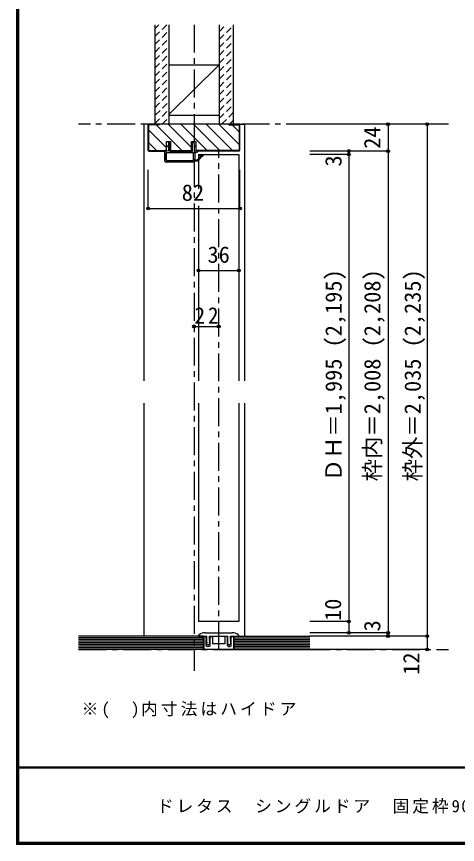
# Model space of a CAD drawing. Units: millimetres at full size, sheet at 1:5; details may follow other scales. Extents: x -973 to 977, y -718 to 696.
# Drawn here: x -973 to -579, y -701 to 40 of the extents above; entities that cross this region are included whole.
import ezdxf
from ezdxf.enums import TextEntityAlignment as Align

# ---------------------------------------------------------------- set-up
doc = ezdxf.new("R2010")
doc.units = ezdxf.units.MM
doc.header["$LTSCALE"] = 5
doc.header["$PDMODE"] = 32
doc.header["$PDSIZE"] = 2.5
doc.linetypes.add('CHAIN1', pattern=[8, 5, -1, 1, -1])
doc.linetypes.add('DASHED1', pattern=[1.8, 1.2, -0.6])
for name, color, linetype in [('0-0_補助線', 7, 'Continuous'), ('0-1_通り芯', 4, 'CHAIN1'), ('0-3_仕上げ', 7, 'Continuous'), ('0-4_枠', 3, 'Continuous'), ('0-6_扉', 6, 'Continuous'), ('0-7_金物', 7, 'Continuous'), ('0-A_文字', 7, 'Continuous'), ('0-B_寸法', 7, 'Continuous'), ('0-C_ハッチ', 4, 'DASHED1'), ('F-1_枠', 6, 'Continuous'), ('F-A_文字', 7, 'Continuous')]:
    doc.layers.add(name, color=color, linetype=linetype)
doc.styles.add('ＭＳ ゴシック', font='')
doc.styles.get('ＭＳ ゴシック').set_extended_font_data('MS Gothic')

# ---------------------------------------------------------------- blocks, each defined once
blk = doc.blocks.new('2')
at = {"layer": '0-0_補助線'}
for p, q in [((-9.846, -9.622), (-9.846, 15.078)), ((-8.846, 16.078), (0.354, 16.078)), ((-8.846, 15.878), (0.637, 15.878)), ((-8.446, 14.378), (-8.446, -8.922)), ((-8.146, 14.678), (-1.546, 14.678)), ((-1.246, 14.378), (-1.246, -8.922)), ((0.154, 11.653), (2.154, 11.653)), ((0.154, 11.653), (0.154, -8.497)), ((2.154, 10.953), (2.154, 11.653)), ((3.154, 11.653), (2.512, 10.83)), ((3.154, 11.653), (6.154, 11.653)), ((4.154, 13.753), (4.154, 13.053)), ((5.154, 13.053), (4.512, 13.876)), ((7.154, 13.053), (5.154, 13.053)), ((6.154, 10.953), (6.154, 11.653)), ((7.558, 12.258), (6.516, 10.835)), ((-1.48, -10.622), (-8.846, -10.622)), ((-1.546, -9.222), (-8.146, -9.222)), ((-1.189, -10.85), (-0.732, -12.694)), ((0.354, -12.922), (-0.441, -12.922)), ((0.154, -8.497), (2.154, -8.497)), ((4.154, -9.897), (0.154, -9.897)), ((0.154, -9.897), (0.154, -10.622)), ((0.154, -10.622), (0.645, -12.548)), ((2.154, -7.797), (2.154, -8.497)), ((3.154, -8.497), (2.512, -7.674)), ((3.154, -8.497), (6.154, -8.497)), ((4.154, -10.597), (4.154, -9.897)), ((5.154, -9.897), (4.512, -10.72)), ((7.154, -9.897), (5.154, -9.897)), ((6.154, -7.797), (6.154, -8.497)), ((7.558, -9.101), (6.516, -7.679))]:
    blk.add_line(p, q, dxfattribs=at)
for points in [[(-9.646, 15.078), (-9.646, -9.622), (-9.846, -9.622)], [(4.154, 13.053), (0.154, 13.053), (0.649, 15.723)]]:
    blk.add_lwpolyline(points, dxfattribs=at)
for centre, radius, start, end in [((-8.846, 15.078), 1, 90, 180), ((-8.846, 15.078), 0.8, 90, 180), ((0.354, 15.778), 0.3, 349.49875, 90), ((-8.146, 14.378), 0.3, 90, 180), ((-1.546, 14.378), 0.3, 0, 90), ((2.354, 10.953), 0.2, 180, 322.03043), ((4.354, 13.753), 0.2, 37.96957, 180), ((6.354, 10.953), 0.2, 180, 323.78053), ((7.154, 12.553), 0.5, 323.78053, 90), ((-8.846, -9.622), 1, 180, 270), ((-2.846, -10.72), 6, 179.06153, 259.29815), ((-8.146, -8.922), 0.3, 180, 270), ((-2.846, -10.72), 5.3, 178.93757, 259.29815), ((-1.546, -8.922), 0.3, 270, 0), ((-1.48, -10.922), 0.3, 13.9282, 90), ((-0.441, -12.622), 0.3, 193.9282, 270), ((0.354, -12.622), 0.3, 270, 14.29438), ((2.354, -7.797), 0.2, 37.96957, 180), ((4.354, -10.597), 0.2, 180, 322.03043), ((6.354, -7.797), 0.2, 36.21947, 180), ((7.154, -9.397), 0.5, 270, 36.21947), ((-3.896, -16.272), 0.35, 259.29815, 79.29815)]:
    blk.add_arc(centre, radius, start, end, dxfattribs=at)
blk.add_point((-3.896, -16.622), dxfattribs=at)

msp = doc.modelspace()

# ---------------------------------------------------------------- linework, layer by layer
at = {"layer": '0-1_通り芯'}
for p, q in [((-814.735, 32.5), (-814.735, -545.514)), ((-587.378, -56.5), (-918.093, -56.5)), ((-792.735, -526.5), (-792.735, -80.5)), ((-918.093, -526.5), (-587.378, -526.5))]:
    msp.add_line(p, q, dxfattribs=at)
at = {"layer": '0-3_仕上げ', "color": 2}
for p, q in [((-849.735, 32.5), (-849.735, -56.5)), ((-837.235, 32.5), (-837.235, -56.5)), ((-792.235, 32.5), (-792.235, -56.5)), ((-779.735, 32.5), (-779.735, -56.5)), ((-806.235, -514.5), (-918.093, -514.5)), ((-806.235, -526.5), (-806.235, -514.5)), ((-779.235, -526.5), (-779.235, -514.5)), ((-779.235, -514.5), (-711.378, -514.5)), ((-806.235, -526.5), (-918.093, -526.5)), ((-779.235, -526.5), (-711.378, -526.5))]:
    msp.add_line(p, q, dxfattribs=at)
at = {"layer": '0-3_仕上げ', "color": 3}
for p, q in [((-837.235, -3.5), (-792.235, -3.5)), ((-837.235, -48.5), (-792.235, -48.5))]:
    msp.add_line(p, q, dxfattribs=at)
at = {"layer": '0-3_仕上げ'}
for p, q in [((-837.235, -47.928), (-792.235, -3.5)), ((-806.235, -516), (-918.093, -516)), ((-806.235, -517.5), (-918.093, -517.5)), ((-779.235, -516), (-711.378, -516)), ((-779.235, -517.5), (-711.378, -517.5)), ((-806.235, -519), (-918.093, -519)), ((-806.235, -520.5), (-918.093, -520.5)), ((-806.235, -522), (-918.093, -522)), ((-806.235, -523.5), (-918.093, -523.5)), ((-806.235, -525), (-918.093, -525)), ((-779.235, -519), (-711.378, -519)), ((-779.235, -520.5), (-711.378, -520.5)), ((-779.235, -522), (-711.378, -522)), ((-779.235, -523.5), (-711.378, -523.5)), ((-779.235, -525), (-711.378, -525))]:
    msp.add_line(p, q, dxfattribs=at)
at = {"layer": '0-4_枠', "color": 4}
for p, q in [((-855.735, -56.5), (-859.735, -56.5)), ((-859.735, -56.5), (-859.735, -286)), ((-773.735, -56.5), (-769.735, -56.5)), ((-769.735, -56.5), (-769.735, -286)), ((-859.735, -306), (-859.735, -514.5)), ((-769.735, -306), (-769.735, -514.5))]:
    msp.add_line(p, q, dxfattribs=at)
at = {"layer": '0-4_枠'}
for p, q in [((-773.735, -56.5), (-855.735, -56.5)), ((-855.235, -79.586), (-855.235, -57)), ((-845.735, -57), (-855.235, -57)), ((-845.735, -57), (-845.735, -56.5)), ((-783.735, -57), (-783.735, -56.5)), ((-783.735, -57), (-774.235, -57)), ((-774.235, -79.586), (-774.235, -57)), ((-839.235, -72), (-835.535, -72)), ((-839.235, -80.5), (-839.235, -72)), ((-835.535, -80.5), (-835.535, -72)), ((-816.935, -80.5), (-816.935, -72)), ((-854.821, -80), (-855.235, -79.586)), ((-855.028, -80.5), (-839.235, -80.5)), ((-854.821, -80), (-839.235, -80)), ((-835.535, -80), (-816.935, -80)), ((-835.535, -80.5), (-816.935, -80.5)), ((-774.65, -80), (-813.235, -80)), ((-774.442, -80.5), (-813.235, -80.5)), ((-774.65, -80), (-774.235, -79.586))]:
    msp.add_line(p, q, dxfattribs=at)
for points in [[(-855.028, -80.5), (-855.735, -79.793), (-855.735, -56.5)], [(-774.442, -80.5), (-773.735, -79.793), (-773.735, -56.5)], [(-816.935, -72), (-813.235, -72), (-813.235, -80.5)]]:
    msp.add_lwpolyline(points, dxfattribs=at)
at = {"layer": '0-6_扉'}
for p, q in [((-810.735, -83.5), (-810.735, -114.19)), ((-810.735, -83.5), (-774.735, -83.5)), ((-774.735, -83.5), (-774.735, -286)), ((-810.735, -129.422), (-810.735, -286)), ((-810.735, -306), (-810.735, -501.5)), ((-774.735, -306), (-774.735, -501.5)), ((-774.735, -501.5), (-810.735, -501.5))]:
    msp.add_line(p, q, dxfattribs=at)
at = {"layer": '0-7_金物'}
for p, q in [((-810.735, -514.5), (-810.735, -514.017)), ((-810.735, -514.5), (-803.385, -514.5)), ((-806.235, -526.5), (-806.235, -514.8)), ((-804.785, -514.8), (-806.235, -514.8)), ((-806.135, -514.8), (-806.135, -526.5)), ((-804.735, -511.5), (-780.735, -511.5)), ((-803.785, -517.05), (-803.785, -515.8)), ((-803.785, -517.05), (-803.578, -517.396)), ((-803.785, -518.05), (-803.578, -517.704)), ((-803.785, -522.8), (-803.785, -518.05)), ((-803.385, -517.5), (-803.593, -517.846)), ((-803.385, -518.5), (-803.593, -518.154)), ((-803.385, -517.5), (-803.385, -514.5)), ((-800.885, -514.5), (-784.585, -514.5)), ((-800.885, -517.5), (-800.885, -514.5)), ((-800.885, -517.5), (-800.678, -517.846)), ((-800.485, -517.05), (-800.693, -517.396)), ((-800.485, -518.05), (-800.693, -517.704)), ((-800.485, -517.05), (-800.485, -515.8)), ((-800.485, -522.8), (-800.485, -518.05)), ((-799.485, -514.8), (-798.135, -514.8)), ((-798.135, -514.8), (-798.135, -521.5)), ((-787.335, -514.8), (-787.335, -521.5)), ((-785.985, -514.8), (-787.335, -514.8)), ((-784.985, -517.05), (-784.985, -515.8)), ((-784.985, -517.05), (-784.778, -517.396)), ((-784.985, -518.05), (-784.778, -517.704)), ((-784.985, -522.8), (-784.985, -518.05)), ((-784.585, -517.5), (-784.793, -517.846)), ((-784.585, -517.5), (-784.585, -514.5)), ((-782.085, -514.5), (-774.735, -514.5)), ((-782.085, -517.5), (-782.085, -514.5)), ((-782.085, -517.5), (-781.878, -517.846)), ((-782.085, -518.5), (-781.878, -518.154)), ((-781.685, -517.05), (-781.893, -517.396)), ((-781.685, -518.05), (-781.893, -517.704)), ((-781.685, -517.05), (-781.685, -515.8)), ((-781.685, -522.8), (-781.685, -518.05)), ((-780.685, -514.8), (-779.235, -514.8)), ((-779.335, -514.8), (-779.335, -526.5)), ((-779.235, -526.5), (-779.235, -514.8)), ((-774.735, -514.5), (-774.735, -514.017)), ((-803.385, -519), (-803.593, -519.346)), ((-803.385, -520), (-803.593, -519.654)), ((-803.385, -520.5), (-803.593, -520.846)), ((-802.502, -522.34), (-803.555, -521.204)), ((-803.385, -519), (-803.385, -518.5)), ((-803.385, -520), (-803.385, -520.5)), ((-801.485, -523.8), (-802.785, -523.8)), ((-801.769, -522.34), (-800.715, -521.204)), ((-800.885, -519), (-800.678, -519.346)), ((-800.885, -520), (-800.678, -519.654)), ((-800.885, -520.5), (-800.885, -520)), ((-800.885, -520.5), (-800.678, -520.846)), ((-793.235, -521.5), (-798.135, -521.5)), ((-792.735, -522), (-793.235, -521.5)), ((-792.735, -522), (-792.235, -521.5)), ((-787.335, -521.5), (-792.235, -521.5)), ((-784.585, -519), (-784.793, -519.346)), ((-784.585, -520), (-784.793, -519.654)), ((-784.585, -520.5), (-784.793, -520.846)), ((-783.702, -522.34), (-784.755, -521.204)), ((-784.585, -520.5), (-784.585, -520)), ((-783.985, -523.8), (-782.685, -523.8)), ((-782.969, -522.34), (-781.915, -521.204)), ((-782.085, -519), (-782.085, -518.5)), ((-782.085, -519), (-781.878, -519.346)), ((-782.085, -520), (-781.878, -519.654)), ((-782.085, -520), (-782.085, -520.5)), ((-782.085, -520.5), (-781.878, -520.846)), ((-779.235, -526.5), (-806.235, -526.5))]:
    msp.add_line(p, q, dxfattribs=at)
for points in [[(-800.885, -519), (-800.885, -518.5), (-800.678, -518.154)], [(-784.585, -519), (-784.585, -518.5), (-784.793, -518.154)]]:
    msp.add_lwpolyline(points, dxfattribs=at)
for centre, radius, start, end in [((-809.735, -514.017), 1, 123.74899, 180), ((-804.735, -521.5), 10, 90, 123.74899), ((-804.785, -515.8), 1, 0, 90), ((-803.335, -518), 0.3, 149.05365, 210.94635), ((-803.835, -517.55), 0.3, 329.05368, 30.94635), ((-800.435, -517.55), 0.3, 149.05365, 210.94632), ((-800.935, -518), 0.3, 329.05365, 30.94632), ((-799.485, -515.8), 1, 90, 180), ((-785.985, -515.8), 1, 0, 90), ((-784.535, -518), 0.3, 149.05366, 210.94634), ((-785.035, -517.55), 0.3, 329.05368, 30.94635), ((-781.635, -517.55), 0.3, 149.05365, 210.94632), ((-782.135, -518), 0.3, 329.05365, 30.94635), ((-780.685, -515.8), 1, 90, 180), ((-780.735, -521.5), 10, 56.25101, 90), ((-775.735, -514.017), 1, 0, 56.25101), ((-802.785, -522.8), 1, 180, 270), ((-803.335, -519.5), 0.3, 149.05365, 210.94635), ((-803.335, -521), 0.3, 149.05362, 222.83826), ((-802.135, -522), 0.5, 222.83826, 317.16174), ((-801.485, -522.8), 1, 270, 0), ((-800.935, -521), 0.3, 317.16174, 30.94632), ((-800.935, -519.5), 0.3, 329.05365, 30.94632), ((-783.985, -522.8), 1, 180, 270), ((-784.535, -519.5), 0.3, 149.05366, 210.94634), ((-784.535, -521), 0.3, 149.0537, 222.83827), ((-783.335, -522), 0.5, 222.83827, 317.16174), ((-782.685, -522.8), 1, 270, 0), ((-782.135, -521), 0.3, 317.16174, 30.94638), ((-782.135, -519.5), 0.3, 329.05365, 30.94635)]:
    msp.add_arc(centre, radius, start, end, dxfattribs=at)
at = {"layer": '0-B_寸法', "color": 4}
for p, q in [((-606.378, -56.5), (-711.378, -56.5)), ((-641.378, -56.5), (-641.378, -514.5)), ((-606.378, -56.5), (-606.378, -526.5)), ((-641.378, -80.5), (-711.378, -80.5)), ((-676.378, -80.5), (-676.378, -511.5)), ((-676.378, -83.5), (-711.378, -83.5)), ((-855.735, -131.922), (-855.735, -97.4)), ((-773.735, -131.922), (-773.735, -97.4)), ((-855.735, -131.922), (-773.735, -131.922)), ((-810.735, -187.382), (-774.735, -187.382)), ((-814.735, -237.382), (-792.735, -237.382)), ((-676.378, -501.5), (-711.378, -501.5)), ((-641.378, -511.5), (-711.378, -511.5)), ((-606.378, -514.5), (-711.378, -514.5)), ((-606.378, -526.5), (-711.378, -526.5))]:
    msp.add_line(p, q, dxfattribs=at)
at = {"layer": '0-B_寸法'}
for p in [(-641.378, -56.5), (-606.378, -56.5), (-676.378, -80.5), (-641.378, -80.5), (-676.378, -83.5), (-855.735, -131.922), (-773.735, -131.922), (-810.735, -187.382), (-774.735, -187.382), (-814.735, -237.382), (-792.735, -237.382), (-676.378, -501.5), (-676.378, -511.5), (-641.378, -511.5), (-641.378, -514.5), (-606.378, -514.5), (-606.378, -526.5)]:
    msp.add_point(p, dxfattribs=at)
at = {"layer": '0-C_ハッチ'}
for p, q in [((-849.735, 28.96), (-846.195, 32.5)), ((-849.735, 21.889), (-839.124, 32.5)), ((-792.235, 26.252), (-785.987, 32.5)), ((-792.235, 19.181), (-779.735, 31.681)), ((-849.735, 14.818), (-837.235, 27.318)), ((-792.235, 12.11), (-779.735, 24.61)), ((-849.735, 7.747), (-837.235, 20.247)), ((-792.235, 5.039), (-779.735, 17.539)), ((-849.735, 0.676), (-837.235, 13.176)), ((-792.235, -2.032), (-779.735, 10.468)), ((-849.735, -6.395), (-837.235, 6.105)), ((-792.235, -9.103), (-779.735, 3.397)), ((-849.735, -13.466), (-837.235, -0.966)), ((-792.235, -16.174), (-779.735, -3.674)), ((-849.735, -20.537), (-837.235, -8.037)), ((-792.235, -23.246), (-779.735, -10.746)), ((-849.735, -27.608), (-837.235, -15.108)), ((-849.735, -34.679), (-837.235, -22.179)), ((-792.235, -30.317), (-779.735, -17.817)), ((-849.735, -41.751), (-837.235, -29.251)), ((-792.235, -37.388), (-779.735, -24.888)), ((-849.414, -48.5), (-837.235, -36.322)), ((-792.235, -44.459), (-779.735, -31.959)), ((-849.735, -55.893), (-837.235, -43.393)), ((-792.235, -51.53), (-779.735, -39.03)), ((-843.272, -56.5), (-837.235, -50.464)), ((-790.134, -56.5), (-779.735, -46.101)), ((-783.063, -56.5), (-779.735, -53.172))]:
    msp.add_line(p, q, dxfattribs=at)
at = {"layer": '0-C_ハッチ', "linetype": 'Continuous'}
for p, q in [((-848.706, -57), (-825.706, -80)), ((-837.892, -56.5), (-816.935, -77.457)), ((-826.578, -56.5), (-803.078, -80)), ((-815.265, -56.5), (-791.765, -80)), ((-803.951, -56.5), (-780.451, -80)), ((-792.637, -56.5), (-774.235, -74.902)), ((-780.824, -57), (-774.235, -63.588)), ((-855.235, -61.784), (-839.235, -77.784)), ((-855.235, -73.098), (-848.333, -80))]:
    msp.add_line(p, q, dxfattribs=at)
at = {"layer": 'F-1_枠'}
for p, q in [((-973.347, 695.833), (-973.347, -700.833)), ((-972.514, 695.833), (-972.514, -700.833)), ((-971.68, 695.833), (-971.68, -700.833)), ((976.653, -631.667), (-973.347, -631.667)), ((976.653, -632.5), (-973.347, -632.5)), ((976.653, -699.167), (-973.347, -699.167)), ((976.653, -700), (-973.347, -700)), ((976.653, -700.833), (-973.347, -700.833))]:
    msp.add_line(p, q, dxfattribs=at)

# ---------------------------------------------------------------- block references
at = {"layer": '0-0_補助線', "rotation": 90}
msp.add_blockref('2', (-824.657, -80.654), dxfattribs=at)

# ---------------------------------------------------------------- texts
at = {"layer": '0-A_文字', "insert": (-915.238, -587.929), "char_height": 11, "attachment_point": 7, "style": 'ＭＳ ゴシック'}
msp.add_mtext('\\T1.18;※(\u3000)内寸法はハイドア', dxfattribs=at)
at = {"layer": '0-B_寸法', "style": 'ＭＳ ゴシック'}
for s, p in [('24', (-643.878, -78.5)), ('3', (-678.541, -94.385)), ('ＤＨ＝1,995 (2,195)', (-678.415, -376)), ('枠内＝2,008 (2,208)', (-643.735, -376)), ('枠外＝2,035 (2,235)', (-607.721, -376)), ('10', (-678.878, -500.875)), ('3', (-643.878, -510.25)), ('12', (-608.878, -549.041))]:
    msp.add_text(s, height=14.66, rotation=90, dxfattribs=at).set_placement(p, align=Align.BOTTOM_LEFT)
for s, p in [('82', (-825.735, -129.422)), ('36', (-802.735, -184.882))]:
    msp.add_text(s, height=14.66, dxfattribs=at).set_placement(p, align=Align.BOTTOM_LEFT)
at = {"layer": '0-B_寸法', "insert": (-814.36, -234.882), "char_height": 14.66, "attachment_point": 7, "style": 'ＭＳ ゴシック'}
msp.add_mtext('\\T1.27;\\W0.95;22', dxfattribs=at)
at = {"layer": 'F-A_文字', "insert": (-847.938, -673.333), "char_height": 11, "attachment_point": 7, "style": 'ＭＳ ゴシック'}
msp.add_mtext('\\T1.17;ドレタス\u3000シングルドア\u3000固定枠90巾\u3000通気\u3000樹脂下枠', dxfattribs=at)

doc.saveas('drawing.dxf')
